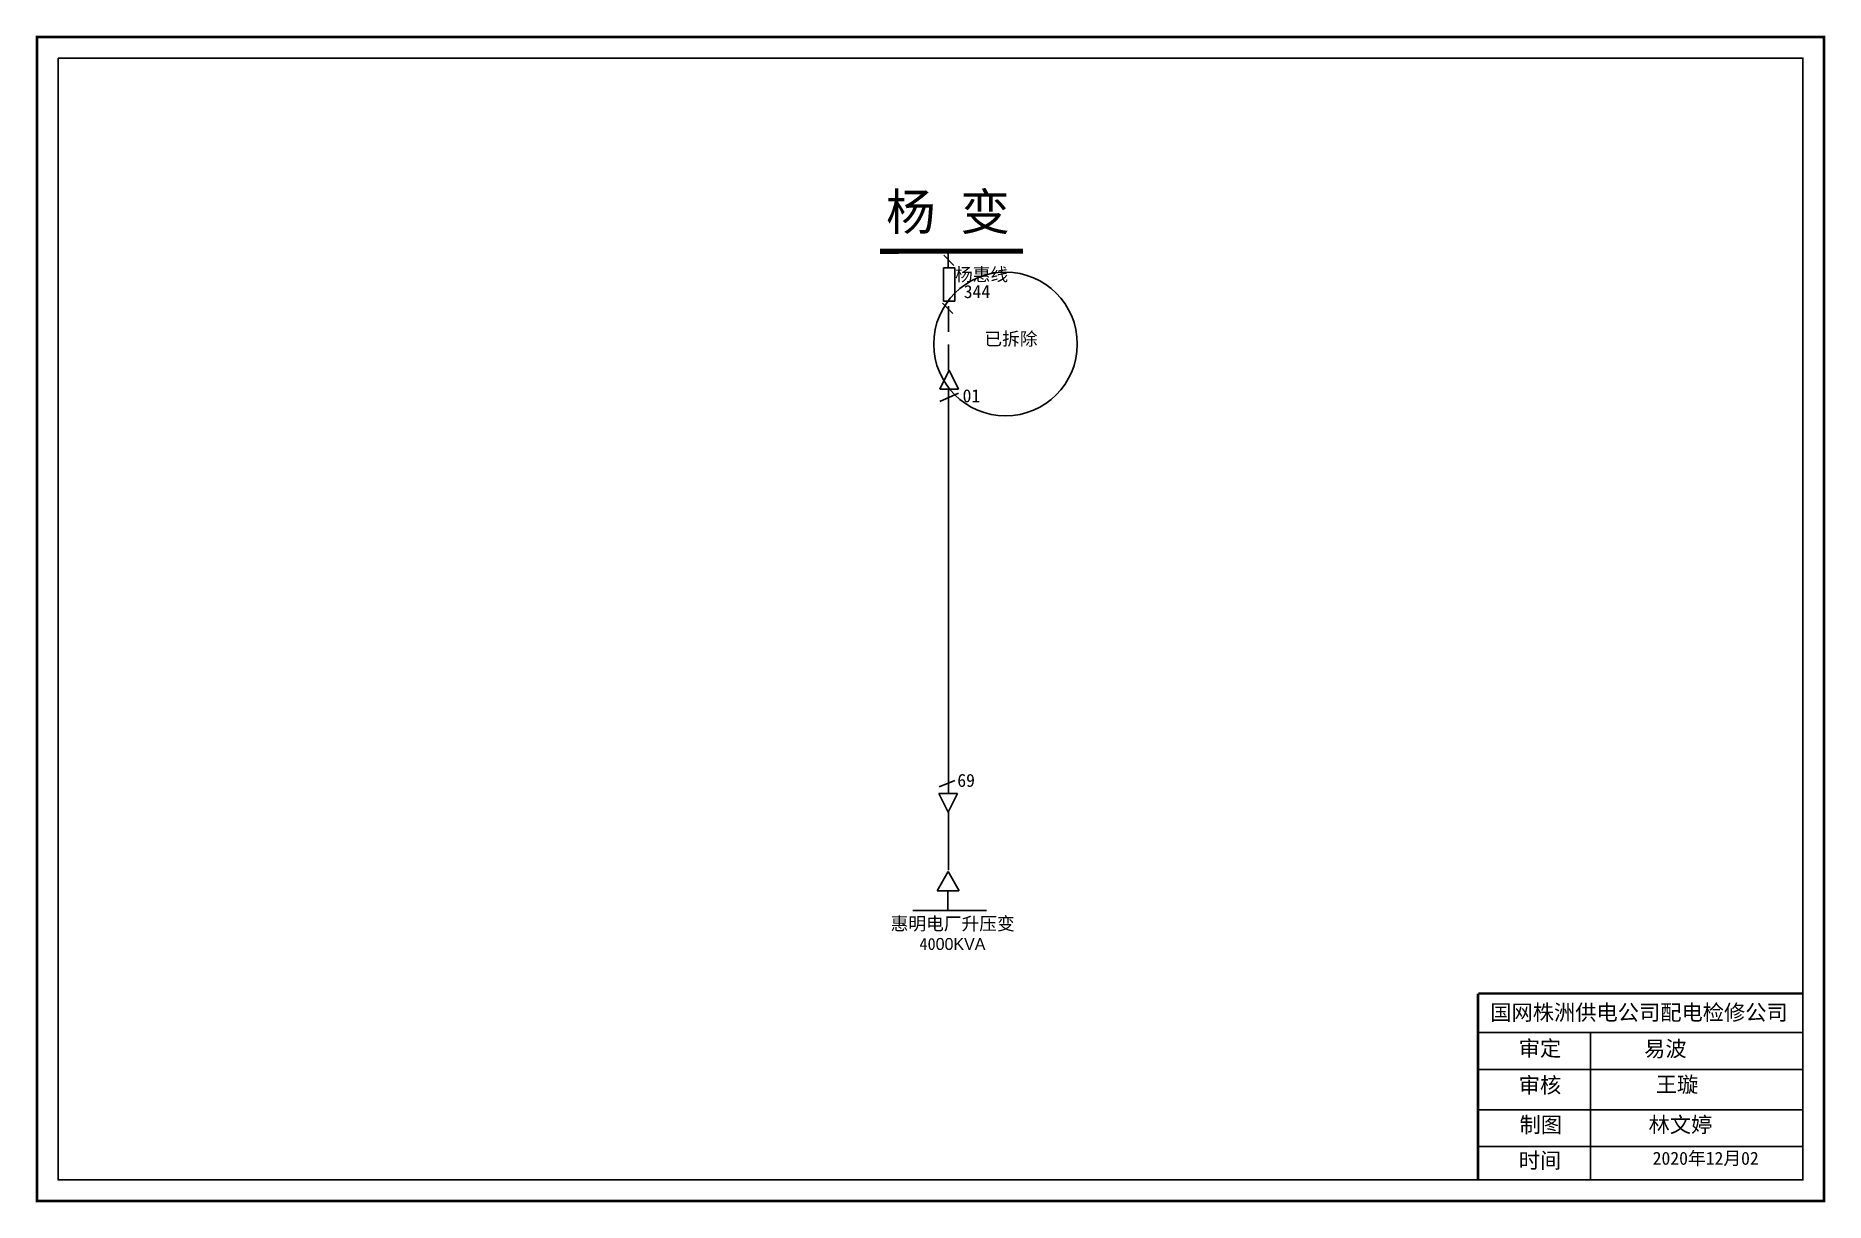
# Model space of a CAD drawing. Extents: x 0 to 344, y 0 to 224.
import ezdxf

# ---------------------------------------------------------------- set-up
doc = ezdxf.new("R2010")
doc.units = 0
doc.header["$LTSCALE"] = 0.774411
doc.linetypes.add('ACAD_ISO02W100', pattern=[15, 12, -3])
doc.linetypes.add('DASHED2', pattern=[9.525, 6.35, -3.175])
doc.layers.get('0').update_dxf_attribs({"linetype": 'CONTINUOUS'})
doc.styles.get("Standard").update_dxf_attribs({"font": '', "height": 2.5})
doc.styles.add('字体', font='simkai_0.ttf', dxfattribs={"height": 2.5})
doc.styles.get('Standard').set_extended_font_data('SimSun')

msp = doc.modelspace()

# ---------------------------------------------------------------- linework, layer by layer
at = {"linetype": 'ACAD_ISO02W100'}
msp.add_line((175.31, 179.55), (175.31, 182.64), dxfattribs=at)
at = {"linetype": 'Continuous'}
for p, q in [((176.45, 180.05), (174.47, 182.03)), ((176.23, 170.82), (174.25, 172.8)), ((175.52, 159.86), (173.71, 156.26)), ((177.31, 156.26), (175.52, 159.86)), ((173.71, 156.26), (177.31, 156.26)), ((177.34, 155.44), (173.74, 153.83)), ((173.61, 79.72), (176.64, 80.89)), ((177.13, 78.42), (173.54, 78.42)), ((173.54, 78.42), (175.33, 74.83)), ((175.33, 74.83), (177.13, 78.42)), ((277.38, 32.42), (339.74, 32.42)), ((299.02, 32.41), (299.02, 4.08)), ((277.38, 25.32), (339.74, 25.32)), ((277.38, 17.57), (339.74, 17.57)), ((277.38, 10.47), (339.74, 10.47))]:
    msp.add_line(p, q, dxfattribs=at)
at = {"linetype": 'DASHED2'}
msp.add_line((175.43, 159.88), (175.43, 172.85), dxfattribs=at)
for p, q in [((175.4, 83.11), (175.43, 156.18)), ((175.4, 63.64), (175.43, 74.9))]:
    msp.add_line(p, q)
at = {"color": 0, "linetype": 'Continuous'}
for p, q in [((175.4, 83.11), (175.4, 78.56)), ((168.51, 55.92), (182.74, 55.93))]:
    msp.add_line(p, q, dxfattribs=at)
at = {"color": 7, "ltscale": 2}
for p, q in [((173.24, 59.68), (175.33, 63.44)), ((175.33, 63.44), (177.48, 59.68)), ((177.41, 59.68), (173.24, 59.68))]:
    msp.add_line(p, q, dxfattribs=at)
at = {"color": 7}
msp.add_line((175.29, 59.69), (175.29, 55.99), dxfattribs=at)
at = {"linetype": 'Continuous', "const_width": 0.5}
msp.add_lwpolyline([(-0.05, 223.98), (343.92, 223.98), (343.92, 0.02), (-0.05, 0.02)], close=True, dxfattribs=at)
at = {"linetype": 'Continuous'}
msp.add_lwpolyline([(3.99, 219.94), (339.88, 219.94), (339.88, 4.06), (3.99, 4.06)], close=True, dxfattribs=at)
for points, const_width in [([(189.76, 182.8), (162.2, 182.77)], 1), ([(277.34, 39.93), (277.34, 4.2)], 0.5), ([(277.38, 39.93), (339.74, 39.93)], 0.5)]:
    msp.add_lwpolyline(points, dxfattribs=dict(at, const_width=const_width))
at = {"color": 0, "linetype": 'ACAD_ISO02W100'}
msp.add_lwpolyline([(176.64, 173.15), (174.43, 173.15), (174.43, 179.55), (176.64, 179.55)], close=True, dxfattribs=at)
at = {"color": 1}
msp.add_circle((186.38, 164.92), 13.82, dxfattribs=at)

# ---------------------------------------------------------------- texts
at = {"linetype": 'Continuous', "attachment_point": 1, "style": '字体'}
for s, insert, char_height, width in [('杨 变', (163.36, 193.86), 7, 27.4955), ('国网株洲供电公司配电检修公司', (279.68, 37.79), 3, 82.0179), ('审定', (285.17, 30.87), 3, 23.4615), ('易波', (309.31, 30.81), 3, 23.4615), ('审核', (285.17, 23.8), 3, 23.4615), ('王璇', (311.55, 23.93), 3, 33.0539), ('制图', (285.33, 16.18), 3, 23.4615), ('林文婷', (310.16, 16.18), 3, 23.4615), ('时间', (285.17, 9.3), 3, 23.4615), ('2020{\\fSimSun|b0|i0|c134|p2;年}12{\\fSimSun|b0|i0|c134|p2;月}02', (310.95, 9.47), 2.5, 23.4615)]:
    msp.add_mtext(s, dxfattribs=dict(at, insert=insert, char_height=char_height, width=width))
at = {"color": 0, "linetype": 'Continuous', "char_height": 2.5, "width": 10.8264, "attachment_point": 1, "style": '字体'}
for s, insert in [('杨惠线', (176.66, 179.55)), ('{\\fSimSun|b0|i0|c134|p2;\\C1;已拆除}', (182.31, 167.16))]:
    msp.add_mtext(s, dxfattribs=dict(at, insert=insert))
at = {"color": 0, "linetype": 'Continuous', "insert": (178.33, 176.26), "char_height": 2.5, "width": 5.6554, "attachment_point": 1}
msp.add_mtext('344', dxfattribs=at)
at = {"color": 7, "insert": (178.11, 156.22), "char_height": 2.5, "width": 15.8526, "attachment_point": 1}
msp.add_mtext('01', dxfattribs=at)
at = {"color": 1, "insert": (177.09, 82.2), "char_height": 2.5, "width": 15.8526, "attachment_point": 1}
msp.add_mtext('69', dxfattribs=at)
at = {"color": 7, "insert": (164.27, 54.63), "char_height": 2.5, "width": 28.8367, "attachment_point": 1, "style": '字体'}
msp.add_mtext('惠明电厂升压变', dxfattribs=at)
at = {"insert": (169.8, 50.61), "char_height": 2.3, "width": 12.9945, "attachment_point": 1}
msp.add_mtext('40{\\f\uffbfﾬￌ￥_GB2312|b0|i0|c134|p49;00KVA}', dxfattribs=at)

doc.saveas('drawing.dxf')
